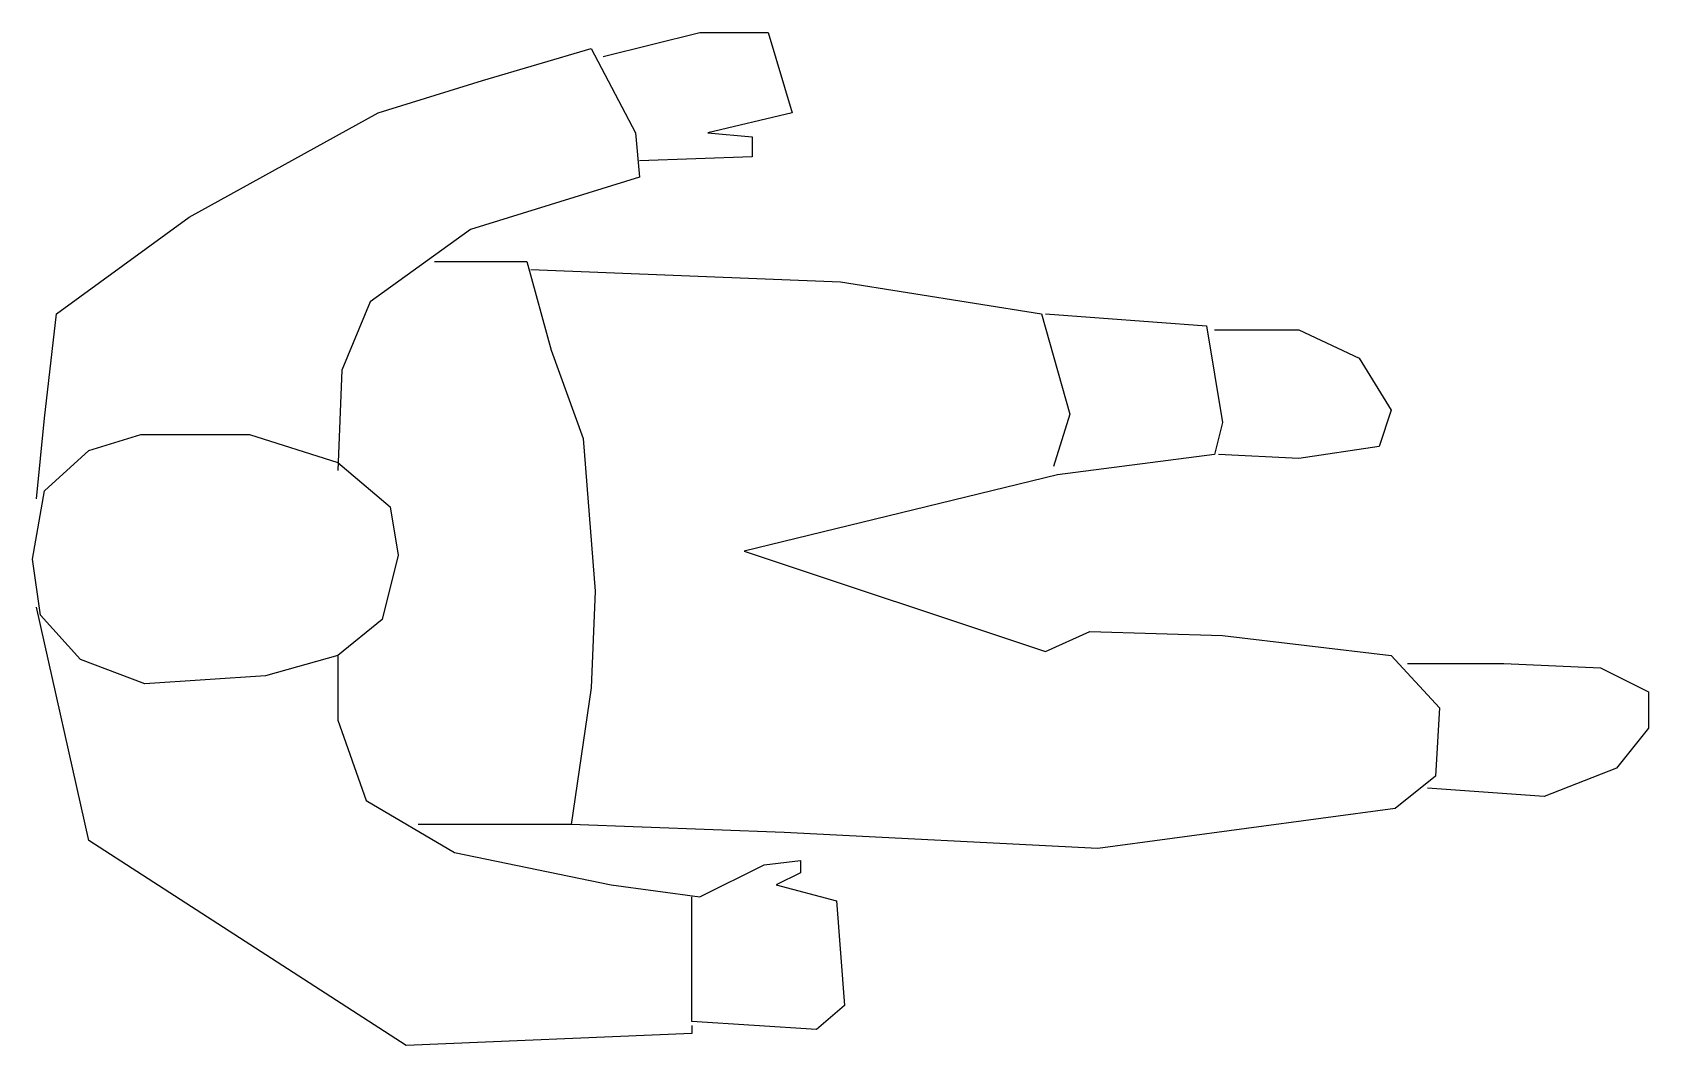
# Model space of a CAD drawing. Extents: x 3635 to 4642, y 13232 to 13863.
import ezdxf

# ---------------------------------------------------------------- set-up
doc = ezdxf.new("R2010")
doc.units = 0
doc.header["$LTSCALE"] = 1270
doc.header["$MEASUREMENT"] = 0
doc.layers.get('0').update_dxf_attribs({"linetype": 'CONTINUOUS'})

msp = doc.modelspace()

# ---------------------------------------------------------------- linework, layer by layer
at = {"linetype": 'CONTINUOUS'}
for p, q in [((3990.6, 13847.8), (4050.7, 13862.8)), ((4050.7, 13862.8), (4093.3, 13862.8)), ((4093.3, 13862.8), (4108.3, 13812.7)), ((3915.5, 13832.8), (3983.1, 13852.8)), ((3983.1, 13852.8), (4010.7, 13800.2)), ((3850.4, 13812.7), (3915.5, 13832.8)), ((3732.7, 13747.6), (3850.4, 13812.7)), ((4108.3, 13812.7), (4055.8, 13800.2)), ((4010.7, 13800.2), (4013.2, 13772.6)), ((4055.8, 13800.2), (4083.3, 13797.7)), ((4083.3, 13797.7), (4083.3, 13785.2)), ((4083.3, 13785.2), (4013.2, 13782.7)), ((4013.2, 13772.6), (3908, 13740.1)), ((3650, 13687.5), (3732.7, 13747.6)), ((3908, 13740.1), (3845.4, 13695)), ((3885.4, 13720), (3943, 13720)), ((3943, 13720), (3958.1, 13664.9)), ((3945.6, 13715), (4138.4, 13707.5)), ((4138.4, 13707.5), (4263.6, 13687.5)), ((3845.4, 13695), (3827.8, 13652.4)), ((3642.5, 13622.4), (3650, 13687.5)), ((4263.6, 13687.5), (4281.2, 13624.9)), ((4266.1, 13687.5), (4366.3, 13680)), ((4366.3, 13680), (4376.3, 13619.9)), ((4371.3, 13677.5), (4423.9, 13677.5)), ((4423.9, 13677.5), (4461.5, 13659.9)), ((3958.1, 13664.9), (3978.1, 13609.9)), ((4461.5, 13659.9), (4481.5, 13627.4)), ((3827.8, 13652.4), (3825.3, 13589.8)), ((3637.5, 13572.3), (3642.5, 13622.4)), ((4281.2, 13624.9), (4271.1, 13592.3)), ((4481.5, 13627.4), (4474, 13604.8)), ((3670.1, 13602.3), (3702.6, 13612.4)), ((3702.6, 13612.4), (3770.2, 13612.4)), ((3770.2, 13612.4), (3825.3, 13594.8)), ((4376.3, 13619.9), (4371.3, 13599.8)), ((3642.5, 13577.3), (3670.1, 13602.3)), ((3978.1, 13609.9), (3985.6, 13514.7)), ((4474, 13604.8), (4423.9, 13597.3)), ((3825.3, 13594.8), (3857.9, 13567.3)), ((4371.3, 13599.8), (4273.6, 13587.3)), ((4423.9, 13597.3), (4373.8, 13599.8)), ((4273.6, 13587.3), (4078.3, 13539.7)), ((3635, 13534.7), (3642.5, 13577.3)), ((3857.9, 13567.3), (3862.9, 13537.2)), ((3640, 13499.7), (3635, 13534.7)), ((3862.9, 13537.2), (3852.9, 13497.1)), ((4078.3, 13539.7), (4266.1, 13477.1)), ((3985.6, 13514.7), (3983.1, 13454.6)), ((3670.1, 13359.4), (3637.5, 13504.7)), ((3665, 13472.1), (3640, 13499.7)), ((3852.9, 13497.1), (3825.3, 13474.6)), ((4266.1, 13477.1), (4293.7, 13489.6)), ((4293.7, 13489.6), (4376.3, 13487.1)), ((4376.3, 13487.1), (4481.5, 13474.6)), ((3705.1, 13457.1), (3665, 13472.1)), ((3825.3, 13474.6), (3780.3, 13462.1)), ((3825.3, 13474.6), (3825.3, 13434.5)), ((4481.5, 13474.6), (4511.6, 13442)), ((3780.3, 13462.1), (3705.1, 13457.1)), ((4491.5, 13469.6), (4551.6, 13469.6)), ((4551.6, 13469.6), (4611.8, 13467.1)), ((4611.8, 13467.1), (4641.8, 13452.1)), ((3983.1, 13454.6), (3970.6, 13369.4)), ((4641.8, 13452.1), (4641.8, 13429.5)), ((4511.6, 13442), (4509.1, 13399.5)), ((3825.3, 13434.5), (3842.9, 13384.4)), ((4641.8, 13429.5), (4621.8, 13404.5)), ((4621.8, 13404.5), (4576.7, 13386.9)), ((4509.1, 13399.5), (4484, 13379.4)), ((4576.7, 13386.9), (4504.1, 13392)), ((3842.9, 13384.4), (3898, 13351.9)), ((4484, 13379.4), (4298.7, 13354.4)), ((3910.5, 13369.4), (3875.4, 13369.4)), ((3970.6, 13369.4), (3910.5, 13369.4)), ((4103.3, 13364.4), (3970.6, 13369.4)), ((4298.7, 13354.4), (4103.3, 13364.4)), ((3867.9, 13231.7), (3670.1, 13359.4)), ((3898, 13351.9), (3995.6, 13331.8)), ((4050.7, 13324.3), (4090.8, 13344.4)), ((4090.8, 13344.4), (4113.4, 13346.9)), ((4113.4, 13346.9), (4113.4, 13339.4)), ((3995.6, 13331.8), (4050.7, 13324.3)), ((4113.4, 13339.4), (4098.3, 13331.8)), ((4098.3, 13331.8), (4135.9, 13321.8)), ((4045.7, 13246.7), (4045.7, 13324.3)), ((4135.9, 13321.8), (4140.9, 13256.7)), ((4140.9, 13256.7), (4123.4, 13241.7)), ((4123.4, 13241.7), (4045.7, 13246.7)), ((4045.7, 13244.2), (4045.7, 13239.2)), ((4045.7, 13239.2), (3867.9, 13231.7))]:
    msp.add_line(p, q, dxfattribs=at)

doc.saveas('drawing.dxf')
